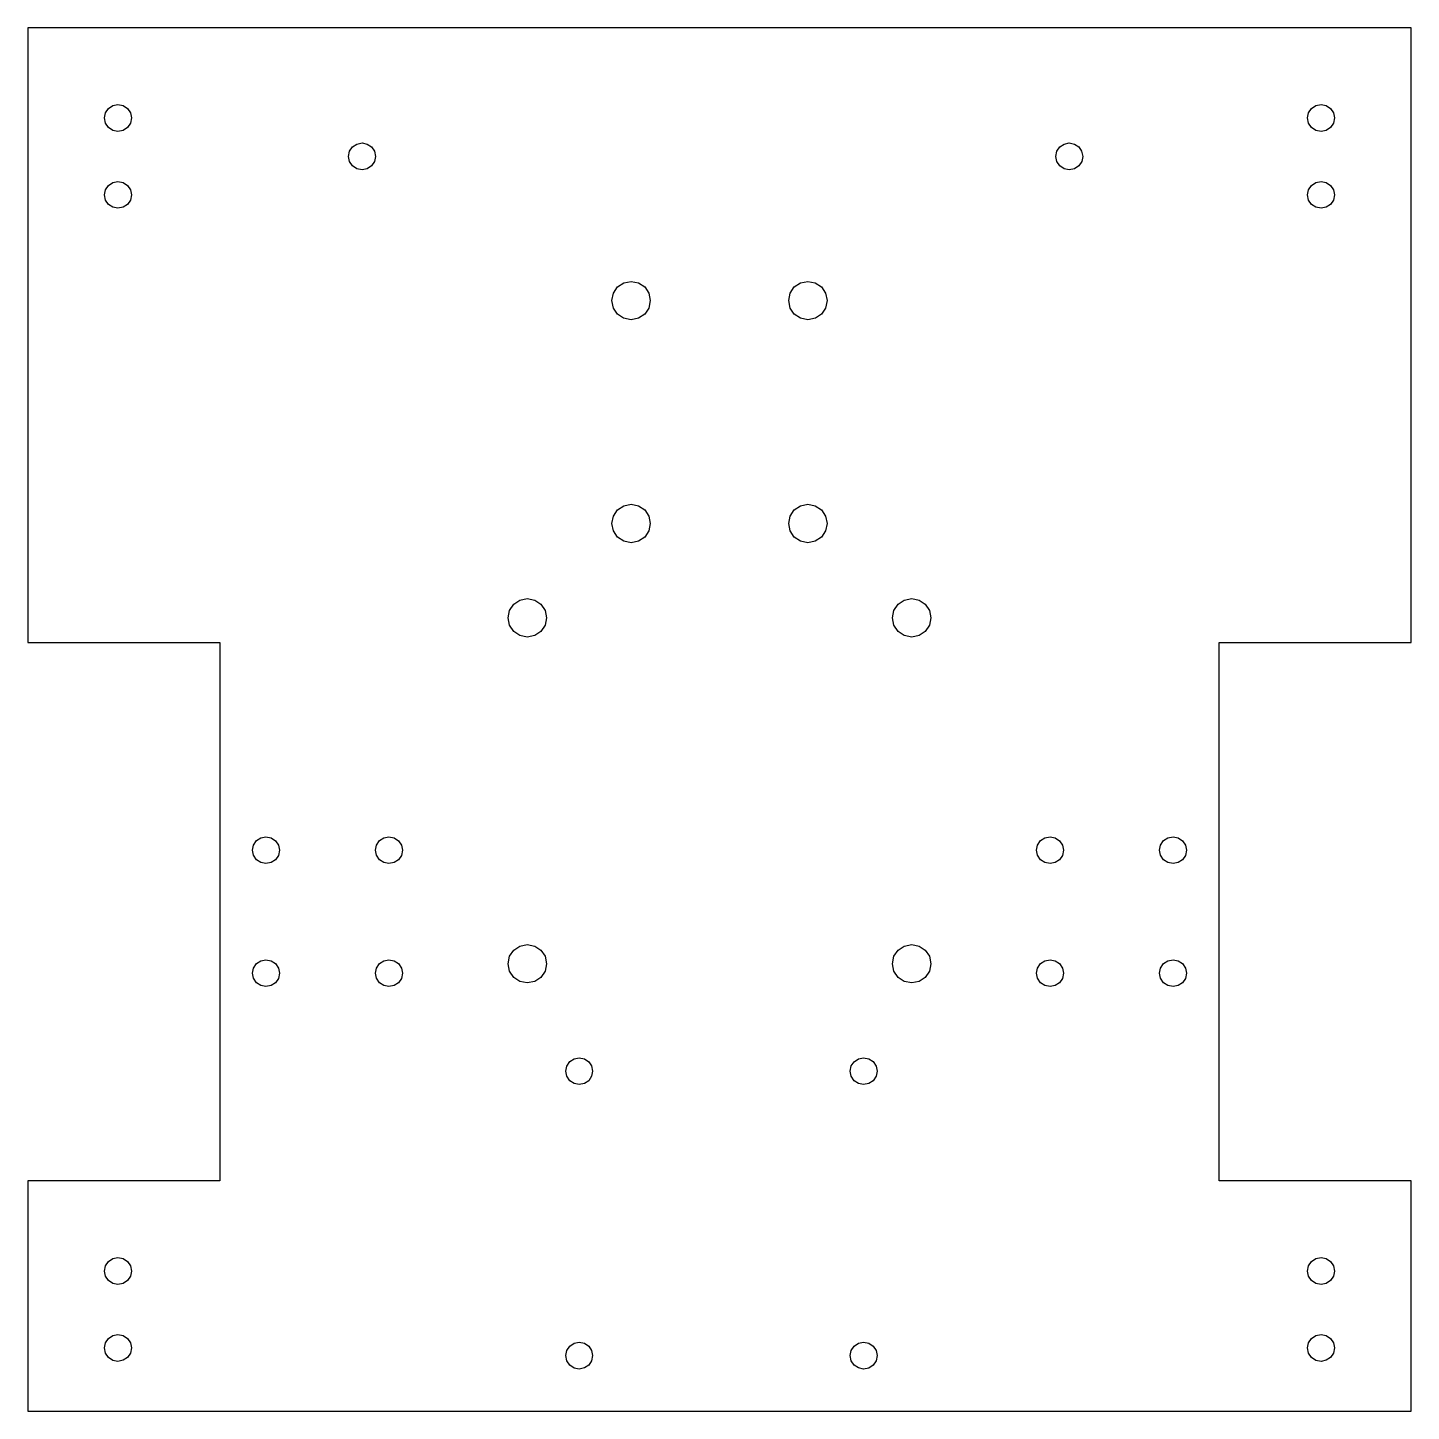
# Model space of a CAD drawing. Extents: x 0 to 180, y 117 to 297.
import ezdxf

# ---------------------------------------------------------------- set-up
doc = ezdxf.new("R2010")
doc.units = 0

msp = doc.modelspace()

# ---------------------------------------------------------------- linework, layer by layer
at = {"layer": 'Layer 1', "color": 7}
for points in [[(0, 297), (0, 217.000232), (25.000024, 217.000232), (25.000024, 146.99985), (0, 146.99985), (0, 117.00013), (179.99987, 117.00013), (179.99987, 146.99985), (154.99984, 146.99985), (154.99984, 217.000232), (179.99987, 217.000232), (179.99987, 297), (0, 297), (0, 297)], [(11.750187, 287.000094), (12.419875, 286.866788), (12.987571, 286.487348), (13.366843, 285.919541), (13.499951, 285.249813), (13.362383, 284.568767), (12.987388, 284.012612), (12.431233, 283.637617), (11.750187, 283.500049), (11.080459, 283.633157), (10.512652, 284.012429), (10.133212, 284.580125), (9.999906, 285.249813), (10.133064, 285.91966), (10.51247, 286.48753), (11.08034, 286.866936), (11.750187, 287.000094), (11.750187, 287.000094)], [(168.2502, 287.000094), (168.919887, 286.866787), (169.487581, 286.487346), (169.866853, 285.91954), (169.99996, 285.249813), (169.862393, 284.568768), (169.487398, 284.012614), (168.931245, 283.637618), (168.2502, 283.500049), (167.580469, 283.633154), (167.012659, 284.012426), (166.633216, 284.580122), (166.49991, 285.249813), (166.633068, 285.919662), (167.012476, 286.487534), (167.58035, 286.866939), (168.2502, 287.000094), (168.2502, 287.000094)], [(43.500187, 281.999882), (44.181233, 281.862314), (44.737388, 281.487319), (45.112383, 280.931164), (45.249951, 280.250118), (45.116843, 279.58039), (44.737571, 279.012583), (44.169875, 278.633142), (43.500187, 278.499837), (42.83034, 278.632994), (42.262469, 279.0124), (41.883063, 279.580271), (41.749906, 280.250118), (41.883211, 280.919806), (42.262652, 281.487502), (42.830459, 281.866774), (43.500187, 281.999882), (43.500187, 281.999882)], [(135.50026, 281.999882), (136.181305, 281.862313), (136.737458, 281.487317), (137.112453, 280.931163), (137.25002, 280.250118), (137.116913, 279.580391), (136.737641, 279.012584), (136.169947, 278.633144), (135.50026, 278.499837), (134.830413, 278.632994), (134.262543, 279.0124), (133.883137, 279.580271), (133.74998, 280.250118), (133.883285, 280.919806), (134.262726, 281.487501), (134.830533, 281.866774), (135.50026, 281.999882), (135.50026, 281.999882)], [(11.750187, 277.000187), (12.419875, 276.866882), (12.987571, 276.487441), (13.366843, 275.919634), (13.499951, 275.249906), (13.362383, 274.56886), (12.987388, 274.012705), (12.431233, 273.63771), (11.750187, 273.500142), (11.080459, 273.63325), (10.512652, 274.012522), (10.133212, 274.580218), (9.999906, 275.249906), (10.133063, 275.919753), (10.512469, 276.487624), (11.08034, 276.86703), (11.750187, 277.000187), (11.750187, 277.000187)], [(168.2502, 277.000187), (168.919887, 276.86688), (169.487581, 276.48744), (169.866853, 275.919633), (169.99996, 275.249906), (169.862393, 274.568861), (169.487398, 274.012707), (168.931245, 273.637711), (168.2502, 273.500142), (167.580469, 273.633247), (167.012659, 274.012519), (166.633216, 274.580215), (166.49991, 275.249906), (166.633068, 275.919755), (167.012476, 276.487627), (167.58035, 276.867033), (168.2502, 277.000187), (168.2502, 277.000187)], [(78.500118, 263.999947), (79.456884, 263.809666), (80.267991, 263.267714), (80.809943, 262.456607), (81.000224, 261.499841), (80.803633, 260.526834), (80.267808, 259.732302), (79.473165, 259.196642), (78.500118, 259.000252), (77.527071, 259.196642), (76.732428, 259.732302), (76.196603, 260.526834), (76.000012, 261.499841), (76.190293, 262.456607), (76.732245, 263.267714), (77.543352, 263.809666), (78.500118, 263.999947), (78.500118, 263.999947)], [(101.49975, 263.999947), (102.456514, 263.809664), (103.267619, 263.267712), (103.80957, 262.456605), (103.99985, 261.499841), (103.803259, 260.526836), (103.267436, 259.732304), (102.472795, 259.196644), (101.49975, 259.000252), (100.526868, 259.19679), (99.732393, 259.732484), (99.196698, 260.526959), (99.000159, 261.499841), (99.196549, 262.472889), (99.73221, 263.267532), (100.526743, 263.803356), (101.49975, 263.999947), (101.49975, 263.999947)], [(78.500118, 235.000167), (79.456884, 234.809886), (80.267991, 234.267934), (80.809943, 233.456827), (81.000224, 232.500061), (80.809943, 231.543295), (80.267991, 230.732188), (79.456884, 230.190236), (78.500118, 229.999955), (77.543352, 230.190236), (76.732245, 230.732188), (76.190293, 231.543295), (76.000012, 232.500061), (76.190293, 233.456827), (76.732245, 234.267934), (77.543352, 234.809886), (78.500118, 235.000167), (78.500118, 235.000167)], [(101.49975, 235.000167), (102.456514, 234.809884), (103.267619, 234.267932), (103.80957, 233.456825), (103.99985, 232.500061), (103.80957, 231.543297), (103.267619, 230.73219), (102.456514, 230.190238), (101.49975, 229.999955), (100.526743, 230.196546), (99.73221, 230.73237), (99.196549, 231.527013), (99.000159, 232.500061), (99.196549, 233.473109), (99.73221, 234.267752), (100.526743, 234.803576), (101.49975, 235.000167), (101.49975, 235.000167)], [(65.000167, 222.723914), (65.973174, 222.527323), (66.767706, 221.991498), (67.303366, 221.196855), (67.499756, 220.223808), (67.303366, 219.250761), (66.767706, 218.456118), (65.973174, 217.920293), (65.000167, 217.723702), (64.043401, 217.913983), (63.232294, 218.455935), (62.690342, 219.267042), (62.500061, 220.223808), (62.690342, 221.180574), (63.232294, 221.991681), (64.043401, 222.533633), (65.000167, 222.723914), (65.000167, 222.723914)], [(115.00022, 222.723914), (115.973224, 222.52732), (116.767753, 221.991495), (117.303411, 221.196853), (117.4998, 220.223808), (117.303411, 219.250763), (116.767753, 218.456121), (115.973224, 217.920296), (115.00022, 217.723702), (114.043453, 217.913982), (113.232344, 218.455934), (112.690391, 219.267041), (112.50011, 220.223808), (112.690391, 221.180575), (113.232344, 221.991682), (114.043453, 222.533634), (115.00022, 222.723914), (115.00022, 222.723914)], [(31.000175, 191.75009), (31.669863, 191.616785), (32.237558, 191.237344), (32.616831, 190.669537), (32.749939, 189.99981), (32.61237, 189.318765), (32.237374, 188.762612), (31.68122, 188.387617), (31.000175, 188.25005), (30.330448, 188.383157), (29.762641, 188.762429), (29.383201, 189.330123), (29.249894, 189.99981), (29.383051, 190.669657), (29.762457, 191.237527), (30.330328, 191.616933), (31.000175, 191.75009), (31.000175, 191.75009)], [(47.000232, 191.75009), (47.66992, 191.616785), (48.237615, 191.237344), (48.616888, 190.669537), (48.749996, 189.99981), (48.612427, 189.318765), (48.237431, 188.762612), (47.681277, 188.387617), (47.000232, 188.25005), (46.330505, 188.383157), (45.762698, 188.762429), (45.383258, 189.330123), (45.249951, 189.99981), (45.383108, 190.669657), (45.762514, 191.237527), (46.330385, 191.616933), (47.000232, 191.75009), (47.000232, 191.75009)], [(133.00015, 191.75009), (133.669837, 191.616784), (134.237531, 191.237343), (134.616803, 190.669537), (134.74991, 189.99981), (134.612342, 189.318766), (134.237347, 188.762613), (133.681194, 188.387618), (133.00015, 188.25005), (132.330423, 188.383157), (131.762617, 188.762429), (131.383176, 189.330123), (131.24987, 189.99981), (131.383027, 190.669657), (131.762433, 191.237527), (132.330303, 191.616933), (133.00015, 191.75009), (133.00015, 191.75009)], [(149.00021, 191.75009), (149.669897, 191.616784), (150.237591, 191.237343), (150.616863, 190.669537), (150.74997, 189.99981), (150.612402, 189.318766), (150.237407, 188.762613), (149.681254, 188.387618), (149.00021, 188.25005), (148.330483, 188.383157), (147.762677, 188.762429), (147.383236, 189.330123), (147.24993, 189.99981), (147.383087, 190.669657), (147.762493, 191.237527), (148.330363, 191.616933), (149.00021, 191.75009), (149.00021, 191.75009)], [(65.000167, 177.72356), (65.973049, 177.527021), (66.767523, 176.991327), (67.303217, 176.196852), (67.499756, 175.22397), (67.303367, 174.250921), (66.767707, 173.456277), (65.973175, 172.920452), (65.000167, 172.72386), (64.0434, 172.914141), (63.232293, 173.456094), (62.690341, 174.267203), (62.500061, 175.22397), (62.696652, 176.196977), (63.232476, 176.991509), (64.02712, 177.52717), (65.000167, 177.72356), (65.000167, 177.72356)], [(115.00022, 177.72356), (115.973099, 177.527018), (116.767571, 176.991323), (117.303262, 176.196849), (117.4998, 175.22397), (117.303412, 174.250924), (116.767754, 173.45628), (115.973225, 172.920454), (115.00022, 172.72386), (114.043452, 172.91414), (113.232343, 173.456093), (112.69039, 174.267202), (112.50011, 175.22397), (112.696702, 176.196978), (113.232527, 176.991511), (114.027171, 177.527171), (115.00022, 177.72356), (115.00022, 177.72356)], [(31.000175, 175.75004), (31.669863, 175.616735), (32.237558, 175.237294), (32.616831, 174.669487), (32.749939, 173.99976), (32.612373, 173.318712), (32.237378, 172.762555), (31.681222, 172.387558), (31.000175, 172.24999), (30.330446, 172.383098), (29.762638, 172.762372), (29.383198, 173.33007), (29.249894, 173.99976), (29.383051, 174.669607), (29.762457, 175.237477), (30.330328, 175.616883), (31.000175, 175.75004), (31.000175, 175.75004)], [(47.000232, 175.75004), (47.66992, 175.616735), (48.237615, 175.237294), (48.616888, 174.669487), (48.749996, 173.99976), (48.61243, 173.318712), (48.237435, 172.762555), (47.681279, 172.387558), (47.000232, 172.24999), (46.330503, 172.383098), (45.762695, 172.762372), (45.383255, 173.33007), (45.249951, 173.99976), (45.383108, 174.669607), (45.762514, 175.237477), (46.330385, 175.616883), (47.000232, 175.75004), (47.000232, 175.75004)], [(133.00015, 175.75004), (133.669837, 175.616734), (134.237531, 175.237293), (134.616803, 174.669487), (134.74991, 173.99976), (134.612344, 173.318713), (134.23735, 172.762557), (133.681196, 172.387559), (133.00015, 172.24999), (132.330421, 172.383098), (131.762613, 172.762373), (131.383174, 173.33007), (131.24987, 173.99976), (131.383027, 174.669607), (131.762433, 175.237477), (132.330303, 175.616883), (133.00015, 175.75004), (133.00015, 175.75004)], [(149.00021, 175.75004), (149.669897, 175.616734), (150.237591, 175.237293), (150.616863, 174.669487), (150.74997, 173.99976), (150.612404, 173.318713), (150.23741, 172.762557), (149.681256, 172.387559), (149.00021, 172.24999), (148.330481, 172.383098), (147.762673, 172.762373), (147.383234, 173.33007), (147.24993, 173.99976), (147.383087, 174.669607), (147.762493, 175.237477), (148.330363, 175.616883), (149.00021, 175.75004), (149.00021, 175.75004)], [(71.750142, 162.99991), (72.431187, 162.862343), (72.987341, 162.487348), (73.362337, 161.931195), (73.499906, 161.25015), (73.366798, 160.580423), (72.987525, 160.012616), (72.41983, 159.633175), (71.750142, 159.49987), (71.080295, 159.633027), (70.512425, 160.012433), (70.133019, 160.580303), (69.999862, 161.25015), (70.133168, 161.919837), (70.512609, 162.487531), (71.080415, 162.866803), (71.750142, 162.99991), (71.750142, 162.99991)], [(108.74995, 162.99991), (109.419677, 162.866803), (109.987483, 162.487531), (110.366924, 161.919837), (110.50023, 161.25015), (110.367073, 160.580303), (109.987667, 160.012433), (109.419797, 159.633027), (108.74995, 159.49987), (108.080263, 159.633176), (107.512569, 160.012617), (107.133297, 160.580423), (107.00019, 161.25015), (107.137758, 161.931194), (107.512753, 162.487347), (108.068906, 162.862342), (108.74995, 162.99991), (108.74995, 162.99991)], [(11.750187, 136.99995), (12.431234, 136.862382), (12.98739, 136.487385), (13.362385, 135.931228), (13.499951, 135.25018), (13.366843, 134.580453), (12.98757, 134.012646), (12.419875, 133.633205), (11.750187, 133.4999), (11.08034, 133.633057), (10.51247, 134.012463), (10.133064, 134.580333), (9.999906, 135.25018), (10.13321, 135.91987), (10.51265, 136.487567), (11.080458, 136.866842), (11.750187, 136.99995), (11.750187, 136.99995)], [(168.2502, 136.99995), (168.931246, 136.862381), (169.4874, 136.487383), (169.862394, 135.931227), (169.99996, 135.25018), (169.866853, 134.580453), (169.487581, 134.012647), (168.919887, 133.633206), (168.2502, 133.4999), (167.58035, 133.633054), (167.012477, 134.01246), (166.633068, 134.580331), (166.49991, 135.25018), (166.633215, 135.919872), (167.012657, 136.487571), (167.580468, 136.866844), (168.2502, 136.99995), (168.2502, 136.99995)], [(11.750187, 127.00004), (12.419875, 126.866735), (12.98757, 126.487294), (13.366843, 125.919487), (13.499951, 125.24976), (13.362382, 124.568715), (12.987386, 124.012562), (12.431232, 123.637567), (11.750187, 123.5), (11.08046, 123.633107), (10.512654, 124.012379), (10.133213, 124.580073), (9.999906, 125.24976), (10.133064, 125.919607), (10.51247, 126.487477), (11.08034, 126.866883), (11.750187, 127.00004), (11.750187, 127.00004)], [(71.750142, 126.0001), (72.41983, 125.866795), (72.987525, 125.487354), (73.366798, 124.919547), (73.499906, 124.24982), (73.362337, 123.568775), (72.987341, 123.012622), (72.431187, 122.637627), (71.750142, 122.50006), (71.080415, 122.633167), (70.512609, 123.012439), (70.133168, 123.580133), (69.999862, 124.24982), (70.133019, 124.919667), (70.512425, 125.487537), (71.080295, 125.866943), (71.750142, 126.0001), (71.750142, 126.0001)], [(108.74995, 126.0001), (109.419797, 125.866943), (109.987667, 125.487537), (110.367073, 124.919667), (110.50023, 124.24982), (110.366924, 123.580133), (109.987483, 123.012439), (109.419677, 122.633167), (108.74995, 122.50006), (108.068906, 122.637628), (107.512753, 123.012623), (107.137758, 123.568776), (107.00019, 124.24982), (107.133297, 124.919547), (107.512569, 125.487353), (108.080263, 125.866794), (108.74995, 126.0001), (108.74995, 126.0001)], [(168.2502, 127.00004), (168.919887, 126.866734), (169.487581, 126.487293), (169.866853, 125.919487), (169.99996, 125.24976), (169.862392, 124.568716), (169.487397, 124.012563), (168.931244, 123.637568), (168.2502, 123.5), (167.58047, 123.633105), (167.012661, 124.012376), (166.633217, 124.580071), (166.49991, 125.24976), (166.633068, 125.919609), (167.012477, 126.48748), (167.58035, 126.866886), (168.2502, 127.00004), (168.2502, 127.00004)]]:
    msp.add_lwpolyline(points, dxfattribs=at)

doc.saveas('drawing.dxf')
